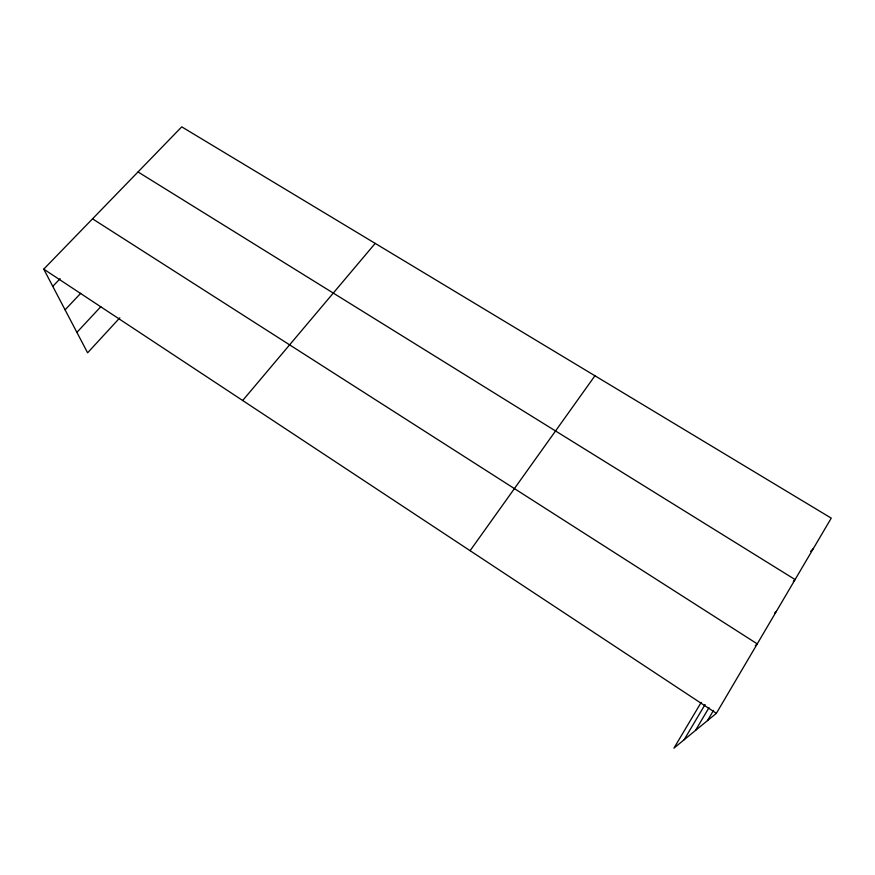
<?xml version="1.0" encoding="UTF-8"?>
<svg xmlns="http://www.w3.org/2000/svg" width="875" height="875" viewBox="0 0 875 875"><rect width="100%" height="100%" fill="white"/><g stroke="black" fill="none" stroke-linecap="round" stroke-linejoin="round"><path stroke-width="1.31" d="M701.181 702.395L673.914 748.147L716.373 713.322L831.25 518.142L181.748 126.853L43.75 269.139L87.609 352.811L119.842 317.8M695.505 730.428L708.98 707.678M707.492 720.595L713.552 710.336M684.13 739.769L705.075 704.517M470.094 550.681L594.934 375.78M242.681 400.498L375.189 243.392M76.891 332.369L100.822 306.698M65.078 309.827L80.73 293.278M52.773 286.355L60.145 278.677M810.622 551.359L813.378 548.516M793.319 581.35L795.091 579.578L138.02 171.948M774.528 613.145L776.388 611.352M755.289 645.684L757.247 643.869L92.542 218.838M43.75 269.139L716.373 713.322"/></g></svg>
